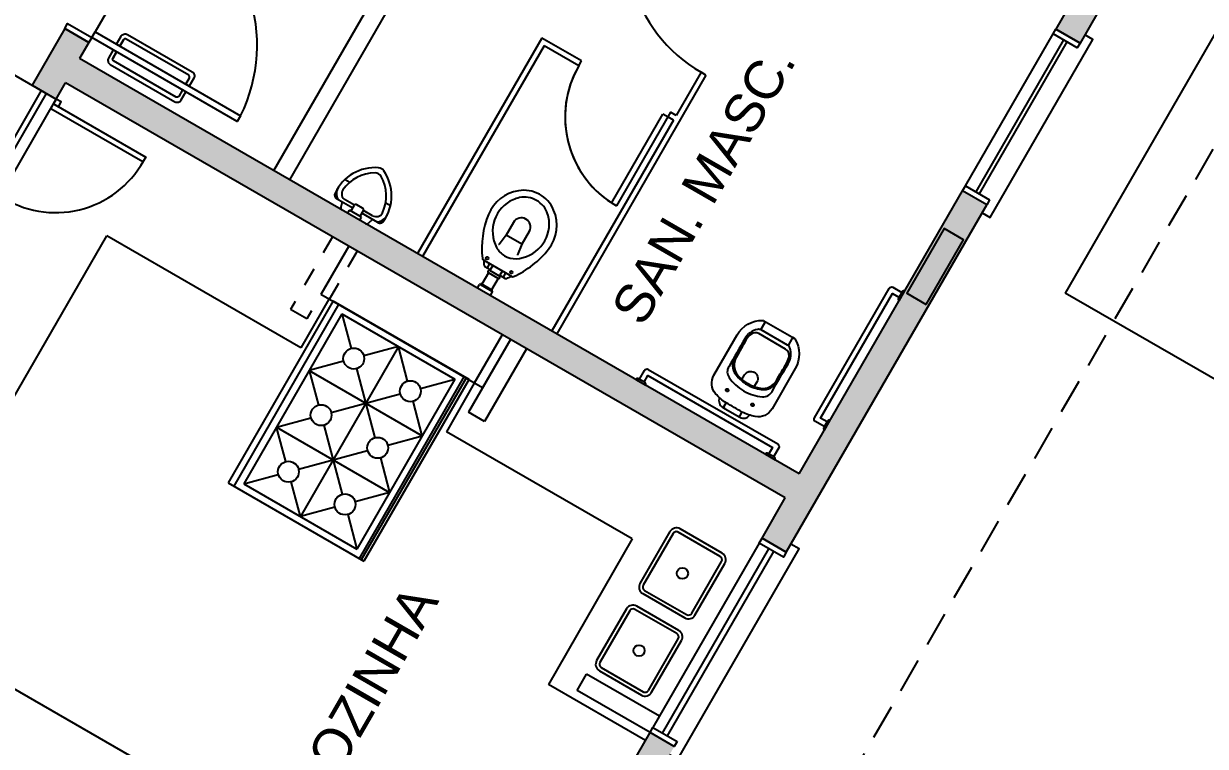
# Model space of a CAD drawing. Extents: x 247 to 523, y 32 to 113.
# Drawn here: x 478.8 to 485.13, y 57.14 to 61.01 of the extents above; entities that cross this region are included whole.
import ezdxf

# ---------------------------------------------------------------- set-up
doc = ezdxf.new("R2010")
doc.units = 0
doc.header["$LTSCALE"] = 0.005
doc.set_wipeout_variables(frame=1)
for name, pattern in [('CONTINU', [0]), ('HIDDEN', [9.525, 6.35, -3.175]), ('TRACEJADO_G', [0.375, 0.25, -0.125])]:
    doc.linetypes.add(name, pattern=pattern)
for name, color, linetype in [('A-COTAS', 1, 'CONTINUOUS'), ('A-PAREDE', 5, 'CONTINUOUS'), ('A-PISOS-CTEL', 2, 'TRACEJADO_G'), ('A-PISOS-NIVEL', 1, 'CONTINUOUS'), ('A-WC', 1, 'CONTINUOUS'), ('ARQ-ALV-CORTE', 5, 'CONTINUOUS'), ('ARQ-ALV-ENCOBERTA', 8, 'CONTINUOUS'), ('ARQ-ALV-VISTA2', 2, 'CONTINUOUS'), ('ARQ-BNC-VISTA', 1, 'CONTINUOUS'), ('ARQ-ESQ-CORTE', 3, 'CONTINUOUS'), ('ARQ-ESQ-VISTA1', 2, 'CONTINUOUS'), ('ARQ-MOB-VISTA', 1, 'CONTINU'), ('ARQ-TXT-1_050', 2, 'CONTINUOUS'), ('PAG', 1, 'CONTINUOUS')]:
    doc.layers.add(name, color=color, linetype=linetype)
doc.styles.add('ESC-50-A20', font='arial.ttf', dxfattribs={"height": 0.1})

msp = doc.modelspace()

# ---------------------------------------------------------------- hatches: boundary and pattern name
at = {"layer": 'A-COTAS'}
h = msp.add_hatch(color=253, dxfattribs=at)
h.set_gradient(color1=(173, 173, 173), color2=(173, 173, 173))
h.paths.add_polyline_path([(482.62101, 66.39681), (482.27452, 66.59668), (482.21457, 66.49273), (482.56106, 66.29287)])
h.paths.add_polyline_path([(486.36343, 64.23888), (486.01694, 64.43874), (485.95699, 64.33479), (486.30348, 64.13493)])
h.paths.add_polyline_path([(479.65068, 61.80771), (479.85055, 62.1542), (479.7466, 62.21416), (479.54674, 61.86767)])
h.paths.add_polyline_path([(483.63532, 59.50929), (483.83518, 59.85578), (483.73123, 59.91574), (483.53137, 59.56925)])
h.paths.add_polyline_path([(481.16702, 55.23014), (480.82053, 55.43001), (480.76057, 55.32606), (481.10706, 55.1262)])
h.paths.add_polyline_path([(477.42493, 57.38866), (477.07844, 57.58852), (477.01848, 57.48457), (477.36497, 57.28471)])
h.paths.add_polyline_path([(478.56881, 50.72578), (478.22232, 50.92564), (478.16236, 50.82169), (478.50885, 50.62183)])
h.paths.add_polyline_path([(474.82672, 52.88429), (474.48023, 53.08415), (474.42027, 52.98021), (474.76676, 52.78034)])
h = msp.add_hatch(color=253, dxfattribs=at)
h.set_gradient(color1=(173, 173, 173), color2=(173, 173, 173))
h.paths.add_polyline_path([(484.93492, 61.73233), (484.80499, 61.80727), (484.60513, 61.46078), (480.75043, 63.68425), (480.95029, 64.03074), (480.82036, 64.10569), (480.34568, 63.28278), (480.47562, 63.20783), (480.67548, 63.55432), (484.53018, 61.33085), (484.33032, 60.98436), (484.46025, 60.90941)])
h = msp.add_hatch(color=253, dxfattribs=at)
h.set_gradient(color1=(173, 173, 173), color2=(173, 173, 173))
h.paths.add_polyline_path([(478.67686, 60.08942), (478.54693, 60.16437), (478.44699, 59.99112), (478.57693, 59.91617)])
h.paths.add_polyline_path([(479.10157, 60.82571), (479.15153, 60.91233), (479.0216, 60.98728), (478.84672, 60.6841), (478.97665, 60.60915), (479.02662, 60.69578), (482.88132, 58.47231), (482.75657, 58.25605), (482.8865, 58.1811), (483.9606, 60.04319), (483.83066, 60.11814), (482.95626, 58.60224)])
h.paths.add_polyline_path([(483.53137, 59.56925), (483.73123, 59.91574), (483.83518, 59.85578), (483.63532, 59.50929)], flags=16)
h = msp.add_hatch(color=253, dxfattribs=at)
h.set_gradient(color1=(173, 173, 173), color2=(173, 173, 173))
h.paths.add_polyline_path([(477.20288, 57.53406), (477.30281, 57.7073), (477.17287, 57.78225), (476.87997, 57.27447), (477.00991, 57.19952), (477.12793, 57.40412), (479.12024, 56.25492), (478.82045, 55.73518), (478.95038, 55.66023), (479.25018, 56.17997), (479.3368, 56.13), (479.41175, 56.25994)])
h.paths.add_polyline_path([(477.36497, 57.28471), (477.01848, 57.48457), (477.07844, 57.58852), (477.42493, 57.38866)], flags=16)
h.paths.add_polyline_path([(480.19135, 55.81025), (480.1164, 55.68031), (480.98263, 55.18066), (480.92984, 55.08915), (481.05978, 55.0142), (481.23747, 55.32227), (481.10754, 55.39721), (481.05757, 55.31059), (480.88436, 55.4105, -0.0331744), (480.86249, 55.4058), (481.16702, 55.23014), (481.10706, 55.1262), (480.76057, 55.32606), (480.80718, 55.40686, -0.2931824), (480.67437, 55.53163)])
h.paths.add_polyline_path([(482.28675, 57.14134), (482.15682, 57.21629), (481.70729, 56.43697), (481.83723, 56.36203)])
h.paths.add_polyline_path([(477.97734, 58.87671), (477.84741, 58.95165), (477.47274, 58.30212), (477.60268, 58.22717)])

# ---------------------------------------------------------------- linework, layer by layer
at = {"layer": 'A-PAREDE', "color": 251}
for p, q in [((482.95626, 58.60224), (479.10157, 60.82571)), ((482.88132, 58.47231), (479.02662, 60.69578)), ((482.95626, 58.60224), (483.83066, 60.11814)), ((483.96059, 60.04319), (483.83066, 60.11814)), ((482.8865, 58.1811), (483.9606, 60.04319))]:
    msp.add_line(p, q, dxfattribs=at)
msp.add_lwpolyline([(483.63532, 59.50929), (483.83518, 59.85578), (483.73123, 59.91574), (483.53137, 59.56925)], close=True, dxfattribs=at)
at = {"layer": 'A-PISOS-CTEL', "color": 251, "linetype": 'TRACEJADO_G', "ltscale": 150}
msp.add_lwpolyline([(471.82785, 53.41926), (480.5968, 68.6215), (487.61321, 64.57429), (478.84426, 49.37205)], close=True, dxfattribs=at)
at = {"layer": 'A-PISOS-NIVEL', "color": 251}
for p in [(487.20345, 64.46432), (488.21082, 57.36068)]:
    msp.add_line(p, (484.3804, 59.57015), dxfattribs=at)
at = {"layer": 'A-WC', "color": 251}
for p, q in [((481.57797, 60.93604), (480.91197, 59.78143)), ((481.58897, 60.89506), (480.93796, 59.76644)), ((481.58897, 60.89506), (480.93796, 59.76644)), ((481.78974, 60.81389), (481.57797, 60.93604)), ((481.77475, 60.7879), (481.58897, 60.89506)), ((481.77475, 60.7879), (481.78974, 60.81389)), ((482.45638, 60.73769), (481.65693, 59.35173)), ((482.43039, 60.75268), (482.29694, 60.52132)), ((482.45638, 60.73769), (482.43039, 60.75268)), ((481.95038, 60.05166), (482.22519, 60.52808)), ((482.26616, 60.53908), (481.97636, 60.03667)), ((482.28195, 60.49534), (482.22519, 60.52808)), ((482.28195, 60.49534), (482.22519, 60.52808)), ((482.28195, 60.49534), (482.25117, 60.51309)), ((482.29694, 60.52132), (482.26616, 60.53908)), ((482.28195, 60.49534), (481.63094, 59.36672))]:
    msp.add_line(p, q, dxfattribs=at)
msp.add_arc((482.25117, 60.51309), 0.55, 150.022798, 240.022798, dxfattribs=at)
at = {"layer": 'ARQ-ALV-CORTE', "color": 251}
for p, q in [((479.58623, 61.66595), (479.18401, 60.96864)), ((479.0216, 60.98728), (478.84672, 60.6841)), ((479.15153, 60.91233), (479.0216, 60.98728)), ((479.0216, 60.98728), (479.15153, 60.91233)), ((479.15153, 60.91233), (479.10157, 60.82571)), ((479.15153, 60.91233), (479.10157, 60.82571)), ((478.59821, 60.13479), (478.898, 60.65452)), ((478.6242, 60.1198), (478.92399, 60.63953)), ((478.84672, 60.6841), (478.97665, 60.60915)), ((478.97665, 60.60915), (479.02662, 60.69578)), ((478.67686, 60.08942), (478.97665, 60.60915)), ((481.25884, 59.06186), (480.39261, 59.56151)), ((480.45994, 59.52884), (479.89644, 58.55283)), ((480.49025, 59.51134), (479.92675, 58.53533)), ((480.43592, 59.53653), (480.28603, 59.27666)), ((480.45994, 59.52884), (481.1874, 59.10884)), ((480.50567, 59.45799), (479.98067, 58.54866)), ((480.31767, 59.43158), (480.23104, 59.48154)), ((480.50567, 59.45799), (480.55523, 59.27302)), ((480.50567, 59.45799), (481.11188, 59.10799)), ((481.40873, 59.32172), (481.18389, 58.93192)), ((481.36542, 59.34671), (481.21553, 59.08684)), ((481.40873, 59.32172), (481.25884, 59.06186)), ((480.80877, 59.28299), (480.28377, 58.37366)), ((480.80877, 59.28299), (480.62381, 59.23343)), ((480.85833, 59.09802), (480.80877, 59.28299)), ((481.49536, 59.27176), (481.27051, 58.88196)), ((480.51563, 59.20444), (480.33067, 59.15488)), ((480.33067, 59.15488), (480.38023, 58.96991)), ((480.33067, 59.15488), (480.93688, 58.80488)), ((480.58421, 59.16484), (480.68333, 58.79491)), ((481.16142, 59.12384), (480.59792, 58.14783)), ((481.11188, 59.10799), (480.58688, 58.19866)), ((481.17354, 59.11684), (480.61004, 58.14083)), ((481.1874, 59.10884), (480.6239, 58.13283)), ((480.92692, 59.05843), (481.11188, 59.10799)), ((481.21553, 59.08684), (481.06563, 58.82697)), ((480.44881, 58.93032), (480.81874, 59.02944)), ((480.93688, 58.80488), (480.88732, 58.98984)), ((481.27051, 58.88196), (481.18389, 58.93192)), ((480.15567, 58.85177), (480.34063, 58.90133)), ((480.20523, 58.66681), (480.15567, 58.85177)), ((480.15567, 58.85177), (480.76188, 58.50177)), ((480.40921, 58.86173), (480.50833, 58.49181)), ((480.75192, 58.75532), (480.93688, 58.80488)), ((482.06179, 58.25237), (481.06563, 58.82697)), ((480.27381, 58.62721), (480.64374, 58.72633)), ((480.71232, 58.68673), (480.76188, 58.50177)), ((479.89644, 58.55283), (480.6239, 58.13283)), ((479.98067, 58.54866), (480.16563, 58.59822)), ((479.98067, 58.54866), (480.58688, 58.19866)), ((480.28377, 58.37366), (480.23421, 58.55862)), ((480.76188, 58.50177), (480.57692, 58.45221)), ((480.46874, 58.42322), (480.28377, 58.37366)), ((482.75657, 58.25605), (482.88132, 58.47231)), ((480.53732, 58.38362), (480.58688, 58.19866)), ((479.67488, 56.91626), (477.89912, 57.94055)), ((481.70729, 56.43697), (482.15682, 57.21629))]:
    msp.add_line(p, q, dxfattribs=at)
for points in [[(479.16652, 60.93832), (479.15153, 60.91233), (479.0216, 60.98728), (479.03659, 61.01327)], [(479.96361, 60.51895), (479.94612, 60.48863), (479.16652, 60.93832), (479.18401, 60.96864)]]:
    msp.add_lwpolyline(points, close=True, dxfattribs=at)
for points in [[(479.31709, 60.89188), (479.33707, 60.92653), (479.31709, 60.89188), (479.29839, 60.90266), (479.32338, 60.94597, -0.4142136), (479.35752, 60.95513), (479.70401, 60.75527, -0.4142136), (479.71318, 60.72112), (479.6882, 60.67781), (479.6695, 60.68859), (479.68949, 60.72324, 0.4142136), (479.68582, 60.7369), (479.35073, 60.93019, 0.4142136), (479.33707, 60.92653)], [(479.2996, 60.86156), (479.27961, 60.82691), (479.2996, 60.86156), (479.28091, 60.87234), (479.25592, 60.82903, 0.4142136), (479.26509, 60.79488), (479.61158, 60.59502, 0.4142136), (479.64572, 60.60418), (479.67071, 60.64749), (479.65202, 60.65828), (479.63203, 60.62363, -0.4142136), (479.61837, 60.61996), (479.28328, 60.81325, -0.4142136), (479.27961, 60.82691)], [(478.67686, 60.08942), (478.4603, 60.21433, -0.4142136), (478.42365, 60.35092), (478.62351, 60.69741, -0.4142136), (478.7601, 60.73407), (478.97665, 60.60915)], [(483.09, 58.85411), (483.04236, 58.8816, -0.4142136), (483.03686, 58.90208), (483.43659, 59.59506, -0.4142136), (483.45707, 59.60056), (483.50472, 59.57308)], [(483.52087, 59.58108, 0.4142136), (483.50722, 59.57741), (483.48723, 59.54276, 0.4142136), (483.4909, 59.5291), (483.52087, 59.58108)], [(482.13335, 59.07692, 0.4142136), (482.12968, 59.09058), (482.09504, 59.11056, 0.4142136), (482.08138, 59.1069), (482.13335, 59.07692)], [(483.12115, 58.8881, 0.4142136), (483.10749, 58.88443), (483.08751, 58.84978, 0.4142136), (483.09117, 58.83612), (483.12115, 58.8881)], [(482.82633, 58.67719, 0.4142136), (482.82266, 58.69085), (482.78801, 58.71084, 0.4142136), (482.77436, 58.70717), (482.82633, 58.67719)]]:
    msp.add_lwpolyline(points, format="xyb", dxfattribs=at)
for points in [[(478.96166, 60.58317), (478.98765, 60.56818), (479.00264, 60.59416), (478.97665, 60.60915), (478.96166, 60.58317)], [(483.10499, 58.8801), (483.07034, 58.90009), (483.45508, 59.56708), (483.48973, 59.54709)]]:
    msp.add_lwpolyline(points, dxfattribs=at)
for centre in [(480.56972, 59.21893), (480.87283, 59.04393), (480.39472, 58.91582), (480.69783, 58.74082), (480.21972, 58.61271), (480.52283, 58.43771)]:
    msp.add_circle(centre, 0.056, dxfattribs=at)
msp.add_arc((479.18822, 60.89941), 0.8637, 333.863807, 62.560061, dxfattribs=at)
at = {"layer": 'ARQ-ALV-ENCOBERTA', "color": 251, "linetype": 'HIDDEN'}
for p, q in [((480.45589, 59.87135), (480.23104, 59.48154)), ((480.54251, 59.82138), (480.31767, 59.43158)), ((480.58804, 59.79512), (480.43814, 59.53525))]:
    msp.add_line(p, q, dxfattribs=at)
at = {"layer": 'ARQ-ALV-VISTA2', "color": 251, "ltscale": 0.1}
for p, q in [((484.93492, 61.73233), (484.46025, 60.90941)), ((480.14103, 60.22612), (480.80703, 61.38073)), ((480.22766, 60.17616), (480.89366, 61.33076)), ((484.53018, 61.33085), (484.33032, 60.98436)), ((484.46025, 60.90941), (484.33032, 60.98436)), ((480.52295, 60.17899), (480.54861, 60.16419)), ((480.56419, 60.02533), (480.47811, 60.07498)), ((480.57297, 60.04055), (480.52374, 60.06895)), ((480.41808, 60.06661), (480.41796, 60.06639)), ((480.50734, 60.05812), (480.5006, 60.02952)), ((480.53733, 59.99753), (480.5467, 60.01377)), ((480.61167, 59.9763), (480.5467, 60.01377)), ((480.55482, 60.00909), (480.57231, 60.03941)), ((480.61737, 60.02496), (480.58597, 60.04307)), ((480.60355, 59.98098), (480.62103, 60.0113)), ((480.67092, 59.98405), (480.6217, 60.01245)), ((480.74221, 60.05252), (480.76658, 60.03846)), ((480.6023, 59.96006), (480.61167, 59.9763)), ((480.699, 59.94757), (480.61292, 59.99723)), ((480.66976, 59.96444), (480.64838, 59.94427)), ((481.42545, 59.94871), (481.38621, 59.88068)), ((481.38621, 59.88068), (481.34871, 59.83083)), ((481.47047, 59.83208), (481.38621, 59.88068)), ((481.50971, 59.90011), (481.47047, 59.83208)), ((481.34871, 59.83083), (481.34587, 59.83051)), ((481.47047, 59.83208), (481.44609, 59.77466)), ((481.44609, 59.77466), (481.44723, 59.77205)), ((481.26573, 59.74594), (481.26309, 59.74746)), ((481.26573, 59.74594), (481.41415, 59.66033)), ((481.30052, 59.69479), (481.27243, 59.71099)), ((481.29687, 59.72798), (481.28342, 59.70466)), ((481.30052, 59.69479), (481.29795, 59.69033)), ((481.34975, 59.66045), (481.29808, 59.69026)), ((481.31397, 59.71811), (481.30052, 59.69479)), ((481.36591, 59.68815), (481.35245, 59.66484)), ((481.29098, 59.67825), (481.25601, 59.61762)), ((481.34279, 59.64837), (481.29111, 59.67818)), ((481.34292, 59.6483), (481.30794, 59.58766)), ((481.35245, 59.66484), (481.34988, 59.66037)), ((481.35245, 59.66484), (481.38055, 59.64863)), ((481.38301, 59.67829), (481.36956, 59.65497)), ((481.41415, 59.66033), (481.41676, 59.65882)), ((481.23234, 59.59664), (481.24383, 59.61656)), ((481.24656, 59.6173), (481.24916, 59.6158)), ((481.24916, 59.6158), (481.25066, 59.6184)), ((481.24916, 59.6158), (481.30979, 59.58082)), ((481.25339, 59.61913), (481.31056, 59.58615)), ((481.30163, 59.55667), (481.31313, 59.57659)), ((481.30979, 59.58082), (481.31129, 59.58342)), ((481.30979, 59.58082), (481.31239, 59.57932))]:
    msp.add_line(p, q, dxfattribs=at)
msp.add_lwpolyline([(484.46025, 60.90941), (484.44526, 60.88342), (484.31533, 60.95837), (484.33032, 60.98436)], close=True, dxfattribs=at)
for centre in [(481.28401, 59.75632), (481.41394, 59.68137)]:
    msp.add_circle(centre, 0.00682, dxfattribs=at)
for centre, radius, start, end in [((480.68234, 60.00764), 0.23403, 85.025097, 155.222941), ((480.68234, 60.00764), 0.2059, 89.576767, 146.153608), ((480.68359, 60.17603), 0.0375, 30.468828, 89.576767), ((480.69939, 60.20342), 0.0375, 35.020499, 85.025097), ((480.53844, 60.09064), 0.2059, 333.891988, 30.468828), ((480.53844, 60.09064), 0.23403, 324.822654, 35.020499), ((480.54248, 60.10143), 0.06562, 146.153608, 207.081608), ((480.48935, 60.09447), 0.0225, 150.022798, 240.022798), ((480.54248, 60.10143), 0.0375, 146.153608, 240.022798), ((481.48438, 59.91251), 0.20812, 99.12494, 157.703256), ((481.50017, 59.89998), 0.18662, 114.274249, 207.342939), ((481.48889, 59.92499), 0.15918, 101.352727, 114.274249), ((481.48024, 59.94637), 0.17404, 23.134691, 99.546129), ((481.48347, 59.95197), 0.13166, 60.022798, 101.352727), ((480.51337, 60.02651), 0.01312, 166.722042, 240.022798), ((480.58097, 60.03441), 0.01, 60.022798, 150.022798), ((480.61237, 60.0163), 0.01, 330.022798, 60.022798), ((481.48347, 59.95197), 0.13166, 18.692869, 60.022798), ((481.44891, 59.93298), 0.20812, 322.34234, 23.134691), ((480.63938, 59.95382), 0.01312, 240.022798, 313.323554), ((480.68966, 60.01654), 0.0375, 240.022798, 333.891988), ((480.68966, 60.01654), 0.06562, 272.963988, 333.891988), ((480.71024, 59.96706), 0.0225, 240.022798, 330.022798), ((481.73937, 59.80795), 0.48371, 157.703256, 186.265073), ((481.46758, 59.92441), 0.04864, 330.022798, 150.022798), ((481.43011, 59.94039), 0.18662, 272.702657, 5.771347), ((481.45741, 59.94315), 0.15918, 5.771347, 18.692869), ((481.26764, 59.75533), 0.00909, 181.04026, 240.022798), ((481.43364, 59.86557), 0.11172, 207.34294, 240.022798), ((481.43364, 59.86557), 0.11172, 240.022798, 272.702656), ((481.23073, 60.10135), 0.48371, 293.677359, 322.34234), ((481.7423, 59.76928), 0.47714, 182.804633, 186.183236), ((481.27697, 59.71887), 0.00909, 186.183236, 240.022798), ((481.29459, 59.68422), 0.00697, 60.022798, 240.022798), ((481.34627, 59.65441), 0.00697, 240.022798, 60.022798), ((481.38509, 59.65651), 0.00909, 240.022798, 293.86236), ((481.19574, 60.08455), 0.47714, 293.86236, 297.240962), ((481.42133, 59.66668), 0.00909, 240.022798, 293.686992), ((481.24556, 59.61556), 0.002, 60.022798, 150.022798), ((481.25239, 59.6174), 0.002, 60.022798, 150.022798), ((481.30956, 59.58442), 0.002, 330.022798, 60.022798), ((481.31139, 59.57759), 0.002, 330.022798, 60.022798)]:
    msp.add_arc(centre, radius, start, end, dxfattribs=at)
at = {"layer": 'ARQ-BNC-VISTA', "color": 251}
for p, q in [((478.50707, 58.59424), (479.24656, 59.87625)), ((480.28603, 59.27666), (479.24656, 59.87625)), ((480.54251, 59.82138), (480.39261, 59.56151))]:
    msp.add_line(p, q, dxfattribs=at)
at = {"layer": 'ARQ-ESQ-CORTE', "color": 251}
for points in [[(479.31709, 60.89188), (479.33707, 60.92653), (479.31709, 60.89188), (479.29839, 60.90266), (479.32338, 60.94597, -0.4142136), (479.35752, 60.95513), (479.70401, 60.75527, -0.4142136), (479.71318, 60.72112), (479.6882, 60.67781), (479.6695, 60.68859), (479.68949, 60.72324, 0.4142136), (479.68582, 60.7369), (479.35073, 60.93019, 0.4142136), (479.33707, 60.92653)], [(479.2996, 60.86156), (479.27961, 60.82691), (479.2996, 60.86156), (479.28091, 60.87234), (479.25592, 60.82903, 0.4142136), (479.26509, 60.79488), (479.61158, 60.59502, 0.4142136), (479.64572, 60.60418), (479.67071, 60.64749), (479.65202, 60.65828), (479.63203, 60.62363, -0.4142136), (479.61837, 60.61996), (479.28328, 60.81325, -0.4142136), (479.27961, 60.82691)]]:
    msp.add_lwpolyline(points, format="xyb", dxfattribs=at)
at = {"layer": 'ARQ-ESQ-VISTA1', "color": 251}
for p, q in [((483.84565, 60.14412), (484.31533, 60.95837)), ((484.37169, 60.92586), (483.90223, 60.11195)), ((484.38901, 60.91587), (483.91955, 60.10195)), ((482.54268, 58.17626), (482.31751, 58.30626)), ((482.06179, 58.25237), (481.6121, 57.47277)), ((482.26287, 58.29162), (482.10287, 58.01449)), ((482.28019, 58.28162), (482.12019, 58.00449)), ((482.53268, 58.15894), (482.30751, 58.28894)), ((482.8865, 58.1811), (482.75657, 58.25605)), ((482.74158, 58.23006), (482.1718, 57.24227)), ((482.22378, 57.21229), (482.79355, 58.20008)), ((482.24977, 57.1973), (482.81954, 58.18509)), ((482.38, 57.85449), (482.54, 58.13162)), ((482.39732, 57.84449), (482.55732, 58.12162)), ((482.11751, 57.95985), (482.34268, 57.82985)), ((482.12751, 57.97717), (482.35268, 57.84717)), ((482.0305, 57.87791), (481.87061, 57.60072)), ((482.04783, 57.86791), (481.88794, 57.59072)), ((482.30036, 57.74534), (482.07514, 57.87525)), ((482.31035, 57.76266), (482.08514, 57.89257)), ((482.1478, 57.44083), (482.30769, 57.71802)), ((482.16513, 57.43083), (482.32502, 57.70803)), ((481.88527, 57.54608), (482.11049, 57.41617)), ((481.89527, 57.56341), (482.12049, 57.4335)), ((482.13183, 57.17297), (481.6121, 57.47277)), ((481.76701, 57.44113), (481.81698, 57.52775)), ((482.20678, 57.30291), (481.81698, 57.52775)), ((482.15682, 57.21629), (481.76701, 57.44113)), ((482.28675, 57.14134), (482.15682, 57.21629)), ((482.28675, 57.14134), (482.15682, 57.21629))]:
    msp.add_line(p, q, dxfattribs=at)
for points in [[(483.93561, 59.99988), (483.97892, 59.97489), (484.52855, 60.92774), (484.48523, 60.95272)], [(478.96166, 60.58317), (479.45541, 60.29836), (479.44042, 60.27238), (478.94666, 60.55719), (478.96166, 60.58317)], [(482.26177, 57.09803), (482.30508, 57.07304), (482.9548, 58.19942), (482.91149, 58.22441)]]:
    msp.add_lwpolyline(points, dxfattribs=at)
for points in [[(483.97559, 60.06917), (483.9606, 60.04319), (483.83066, 60.11814), (483.84565, 60.14412)], [(482.8865, 58.1811), (482.87151, 58.15511), (482.74158, 58.23006), (482.75657, 58.25605)], [(482.30174, 57.16732), (482.28675, 57.14134), (482.15682, 57.21629), (482.1718, 57.24227)]]:
    msp.add_lwpolyline(points, close=True, dxfattribs=at)
for centre in [(482.3301, 58.06805), (482.09781, 57.65437)]:
    msp.add_circle(centre, 0.03, dxfattribs=at)
for centre, radius, start, end in [((482.29751, 58.27162), 0.04, 60, 150), ((482.29751, 58.27162), 0.02, 60, 150), ((482.52268, 58.14162), 0.04, 330, 60), ((482.52268, 58.14162), 0.02, 330, 60), ((482.13751, 57.99449), 0.04, 150, 240), ((482.13751, 57.99449), 0.02, 150, 240), ((482.06515, 57.85792), 0.04, 60.022798, 150.022798), ((482.06515, 57.85792), 0.02, 60.022798, 150.022798), ((482.36268, 57.86449), 0.02, 240, 330), ((482.36268, 57.86449), 0.04, 240, 330), ((482.29037, 57.72801), 0.02, 330.022798, 60.022798), ((482.29037, 57.72801), 0.04, 330.022798, 60.022798), ((481.90526, 57.58073), 0.04, 150.022798, 240.022798), ((481.90526, 57.58073), 0.02, 150.022798, 240.022798), ((482.13048, 57.45082), 0.04, 240.022798, 330.022798), ((482.13048, 57.45082), 0.02, 240.022798, 330.022798)]:
    msp.add_arc(centre, radius, start, end, dxfattribs=at)
at = {"layer": 'ARQ-MOB-VISTA', "color": 251}
msp.add_arc((478.97282, 60.53922), 0.53843, 236.654911, 330.820919, dxfattribs=at)
at = {"layer": 'PAG', "color": 251}
for centre, radius, start, end in [((482.83011, 61.44565), 0.8, 152.171894, 240.022798), ((482.25117, 60.51309), 0.55, 150.022798, 236.896022)]:
    msp.add_arc(centre, radius, start, end, dxfattribs=at)

# ---------------------------------------------------------------- texts
at = {"layer": 'ARQ-ALV-CORTE', "color": 251, "insert": (479.29549, 55.32523), "char_height": 0.2048, "attachment_point": 1, "rotation": 60.028251, "style": 'ESC-50-A20'}
msp.add_mtext_dynamic_manual_height_columns('\\pi1.8291;COZINHA     ', width=4.4606405, gutter_width=1, heights=[0], dxfattribs=at)
at = {"layer": 'ARQ-TXT-1_050', "color": 251, "insert": (481.17597, 58.15908), "char_height": 0.2048, "attachment_point": 1, "rotation": 60.028251, "style": 'ESC-50-A20'}
msp.add_mtext_dynamic_manual_height_columns('\\pi1.531;SAN. MASC.      ', width=4.4606405, gutter_width=1, heights=[0], dxfattribs=at)

# ---------------------------------------------------------------- next in the draw order: wipeouts: each hides what was drawn before it
at = {"color": 251}
msp.add_wipeout([(482.8477, 59.37468), (482.76617, 59.4217), (482.76069, 59.42319), (482.75466, 59.42293), (482.75022, 59.42303), (482.74381, 59.42249), (482.73904, 59.422), (482.72735, 59.42013), (482.71667, 59.4177), (482.70931, 59.41494), (482.69767, 59.41084), (482.68341, 59.40394), (482.67587, 59.39955), (482.67144, 59.39698), (482.66904, 59.39535), (482.66634, 59.39355), (482.65645, 59.3856), (482.6512, 59.38067), (482.64694, 59.37646), (482.64126, 59.37044), (482.63635, 59.3645), (482.63496, 59.36284), (482.63047, 59.35663), (482.62455, 59.34752), (482.62293, 59.34545), (482.49816, 59.12914), (482.49332, 59.11828), (482.49156, 59.11311), (482.48944, 59.10558), (482.48791, 59.09805), (482.4875, 59.09128), (482.48726, 59.08823), (482.4871, 59.08483), (482.48726, 59.08138), (482.48739, 59.07848), (482.48809, 59.0734), (482.48882, 59.06962), (482.49151, 59.0602), (482.4943, 59.05191), (482.49671, 59.04736), (482.50248, 59.03775), (482.5089, 59.02968), (482.51598, 59.02197), (482.52467, 59.01335), (482.52968, 59.00867), (482.52908, 59.0078), (482.52877, 59.00637), (482.52749, 59.00149), (482.52669, 58.99821), (482.52636, 58.99575), (482.52609, 58.99127), (482.52624, 58.98924), (482.52648, 58.98732), (482.5266, 58.98554), (482.52692, 58.98447), (482.52797, 58.97986), (482.52841, 58.97861), (482.52886, 58.97759), (482.52932, 58.97641), (482.52956, 58.97574), (482.52983, 58.97515), (482.53006, 58.97456), (482.53031, 58.97403), (482.53069, 58.9734), (482.53117, 58.97259), (482.5318, 58.97153), (482.53225, 58.97084), (482.53326, 58.96914), (482.53459, 58.96761), (482.53665, 58.96505), (482.53877, 58.96306), (482.54126, 58.96082), (482.5452, 58.95811), (482.54592, 58.95753), (482.63754, 58.90468), (482.63766, 58.90467), (482.63814, 58.9044), (482.63873, 58.90412), (482.63995, 58.90353), (482.64132, 58.90286), (482.64271, 58.9022), (482.64401, 58.9018), (482.64555, 58.90131), (482.64818, 58.90047), (482.65023, 58.90013), (482.65342, 58.89963), (482.65402, 58.89951), (482.6568, 58.8995), (482.65961, 58.89943), (482.66168, 58.89966), (482.66313, 58.89987), (482.66494, 58.90008), (482.6655, 58.90015), (482.66621, 58.90036), (482.67092, 58.90168), (482.67116, 58.90175), (482.67217, 58.9022), (482.67319, 58.90267), (482.67439, 58.9032), (482.67569, 58.90377), (482.67638, 58.90406), (482.67698, 58.90446), (482.67776, 58.90494), (482.67829, 58.90528), (482.67883, 58.90562), (482.67965, 58.90614), (482.68025, 58.90652), (482.6808, 58.90687), (482.68127, 58.90715), (482.68166, 58.90749), (482.68233, 58.90807), (482.68396, 58.90948), (482.68518, 58.91052), (482.68566, 58.91094), (482.68927, 58.91527), (482.6895, 58.91597), (482.6903, 58.91608), (482.69133, 58.91554), (482.69557, 58.9143), (482.70079, 58.91284), (482.7059, 58.91134), (482.72224, 58.90803), (482.72972, 58.90705), (482.73495, 58.90689), (482.73972, 58.90708), (482.74532, 58.90738), (482.74971, 58.90798), (482.75217, 58.90837), (482.75687, 58.90967), (482.76095, 58.91068), (482.76863, 58.91339), (482.77423, 58.9161), (482.77915, 58.91885), (482.78358, 58.9218), (482.78836, 58.92493), (482.79324, 58.92907), (482.79739, 58.93297), (482.8003, 58.93616), (482.80377, 58.94022), (482.80494, 58.94164), (482.80549, 58.94234), (482.8063, 58.9436), (482.80845, 58.94697), (482.80917, 58.94813), (482.81, 58.94935), (482.81004, 58.94933), (482.93478, 59.16558), (482.93888, 59.17367), (482.94107, 59.1783), (482.94233, 59.18117), (482.94386, 59.18451), (482.94497, 59.18754), (482.9462, 59.1906), (482.94714, 59.19322), (482.94792, 59.19538), (482.94821, 59.19637), (482.9485, 59.19733), (482.94904, 59.19933), (482.95205, 59.2114), (482.95272, 59.21486), (482.95354, 59.21912), (482.95377, 59.22123), (482.954, 59.22292), (482.95432, 59.22513), (482.95473, 59.22798), (482.95494, 59.23109), (482.95509, 59.23282), (482.9553, 59.2369), (482.95543, 59.24272), (482.95516, 59.25281), (482.9549, 59.25558), (482.95332, 59.26688), (482.95213, 59.27447), (482.95017, 59.28283), (482.945, 59.29824), (482.94136, 59.30677), (482.93785, 59.31464), (482.93266, 59.32375), (482.92995, 59.32681), (482.92923, 59.32765)], dxfattribs=at).dxf.layer = 'ARQ-ALV-CORTE'

# ---------------------------------------------------------------- next in the draw order: linework, layer by layer
at = {"layer": 'ARQ-ALV-CORTE', "color": 251}
for p, q in [((482.76617, 59.4217), (482.92923, 59.32766)), ((482.91578, 59.32389), (482.89798, 59.29303)), ((482.92923, 59.32766), (482.92077, 59.33254))]:
    msp.add_line(p, q, dxfattribs=at)
for points in [[(482.91578, 59.32389, -0.4079058), (482.92923, 59.32765, -0.1315369), (482.93297, 59.32408, -0.2738632), (482.93478, 59.16558), (482.81, 58.94926, -0.319419), (482.72004, 58.90809, -0.0747134), (482.65026, 58.93263, -0.0178988), (482.56374, 58.98254, -0.0747134), (482.50756, 59.03065, -0.319419), (482.49816, 59.12914), (482.62293, 59.34545, -0.2738632), (482.76105, 59.42325, -0.1364879), (482.76617, 59.4217, -0.4022441), (482.76948, 59.40827), (482.75168, 59.37742, -0.337727), (482.74572, 59.37492)], [(482.61061, 59.23071, 0.3055382), (482.61716, 59.13157, 0.0974482), (482.67716, 59.07921, 0.0974482), (482.75252, 59.05349, 0.3055382), (482.84162, 59.09746)], [(482.09937, 59.10806), (482.12685, 59.15571, -0.4142136), (482.14734, 59.1612), (482.84031, 58.76148, -0.4142136), (482.84581, 58.74099), (482.81833, 58.69335)], [(482.649, 59.1069), (482.663, 59.13116, -1), (482.72922, 59.09296)], [(482.52908, 59.0078, 0.3789089), (482.54592, 58.95753), (482.63754, 58.90468, 0.3789089), (482.68949, 58.91528)], [(482.55708, 58.95109, -0.4142136), (482.55382, 58.96324), (482.56475, 58.98218)], [(482.62638, 58.91112, 0.4142136), (482.63852, 58.91438), (482.64945, 58.93332)]]:
    msp.add_lwpolyline(points, format="xyb", dxfattribs=at)
for points in [[(482.75882, 59.01434, 0.2959563), (482.8101, 59.04156, -0.0080034), (482.89622, 59.19078, 0.2196694), (482.90536, 59.27598, 0.1825003), (482.89293, 59.29115), (482.75258, 59.37211, 0.1825004), (482.73323, 59.37527, 0.2196695), (482.66406, 59.3247, -0.0080034), (482.578, 59.17544, 0.2959562), (482.58012, 59.11742, 0.1093424), (482.65806, 59.04611, 0.1093424)], [(482.71522, 59.0687, 0.0429944), (482.74853, 59.06037, 0.3122724), (482.83339, 59.10098, -0.0050697), (482.88859, 59.19535, 0.1079964), (482.90129, 59.23313, 0.2975085), (482.88291, 59.26937), (482.73874, 59.35253, 0.2975085), (482.69817, 59.35029, 0.1079963), (482.67183, 59.32038, -0.0050697), (482.61778, 59.22535, 0.3122724), (482.62512, 59.13156, 0.0912938), (482.68027, 59.0846, 0.0481106)], [(482.56589, 59.04287, -1), (482.57344, 59.05596, -1)], [(482.70141, 58.9647, -1), (482.70896, 58.97779, -1)]]:
    msp.add_lwpolyline(points, format="xyb", close=True, dxfattribs=at)
for points in [[(482.12535, 59.09307), (482.14534, 59.12772), (482.81233, 58.74299), (482.79235, 58.70834)], [(482.71522, 59.0687), (482.72973, 59.09385)]]:
    msp.add_lwpolyline(points, dxfattribs=at)
msp.add_arc((482.9026, 59.29036), 0.00533, 150.022793, 224.667649, dxfattribs=at)

doc.saveas('drawing.dxf')
